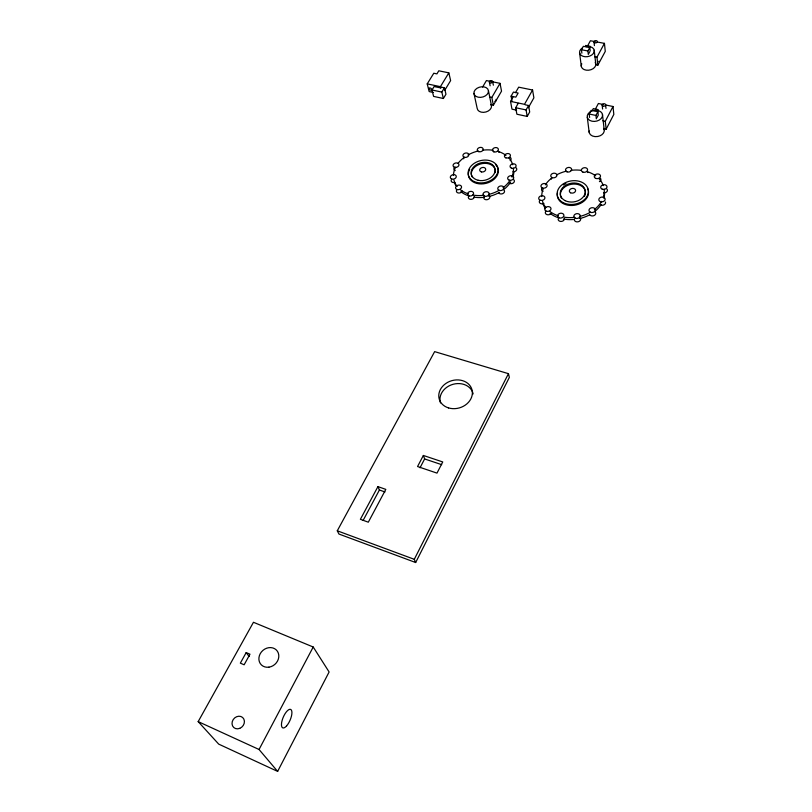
<?xml version="1.0" encoding="UTF-8"?>
<svg xmlns="http://www.w3.org/2000/svg" width="812" height="812" viewBox="0 0 812 812"><rect width="100%" height="100%" fill="white"/><g stroke="black" fill="none" stroke-linecap="round" stroke-linejoin="round"><path stroke-width="1.22" d="M415.663 562.523L414.282 559.316L508.454 373.672L434.643 351.626L337.284 530.794L338.949 534.042L415.663 562.523L509.357 377.387L508.454 373.672M277.633 771.4L329.114 671.981L313.219 647.012L253.456 622.276L198.179 721.614L218.712 744.127L277.633 771.4L259.048 749.496L198.179 721.614M603.722 128.672L606.148 129.189L613.821 114.431L613.009 106.504L605.701 105.002M606.148 129.189L605.285 121.303L613.009 106.504M420.017 467.773L424.635 458.942L423.367 455.461L442.743 461.947L436.988 473.112L417.551 466.524L423.367 455.461M259.048 749.496L313.219 647.012M596.333 118.836L595.927 115.436L597.876 111.751L591.166 110.351L589.207 114.035L589.624 117.435M596.81 117.913L598.271 115.152L597.876 111.751M592.181 110.716L593.298 108.605L598.251 109.63M595.602 108.757L598.383 103.5L603.255 104.504M377.935 486.621L360.386 519.304L368.313 522.187L385.801 489.382L377.935 486.621L379.407 490.001L385 491.97M363.116 520.421L379.407 490.001M595.511 64.706L597.845 65.163L605.275 51.389L604.443 43.361L597.429 42.062M597.845 65.163L596.962 57.165L604.443 43.361M589.705 51.826L588.294 54.404L587.888 50.963L589.776 47.522L583.341 46.314L581.443 49.745L581.869 53.186M587.512 46.03L590.415 40.752L595.094 41.625M246.188 652.584L240.342 663.15L244.138 664.784L249.974 654.198L246.188 652.584L249.111 656.512M518.198 103.307L515.691 107.732L516.879 114.218L527.211 116.431L529.688 111.995L528.571 105.489L525.11 104.768M527.211 116.431L526.074 109.924L528.571 105.489M528.328 107.732L533.88 97.846L532.571 90.01L518.675 87.168L515.539 92.639M532.571 90.01L524.491 104.322L510.535 101.388L513.042 97.014M511.093 96.161L513.438 92.081L518.147 93.055L515.813 97.146L511.093 96.161L511.986 100.992M490.915 104.697L493.381 105.215L501.532 91.147L500.03 83.342L486.429 80.561L482.612 87.036M493.381 105.215L491.818 97.46L500.03 83.342M443.372 98.496L445.961 94.233L444.428 87.808L441.22 87.128L440.733 87.94L434.115 86.549L431.994 90L433.598 96.405L443.372 98.496L441.819 92.081L444.428 87.808M444.732 90.315L450.63 80.591L448.843 72.857L438.805 70.796L436.917 73.882L433.791 73.232L427.213 83.89L429.152 91.563L433.517 92.497M440.733 87.94L440.419 86.661L448.843 72.857M585.493 45.442L590.253 46.335M581.443 49.745L587.888 50.963M594.607 56.718L596.962 57.165M589.207 114.035L595.927 115.436M427.213 83.89L440.419 86.661M489.545 96.983L491.818 97.46M602.839 120.785L605.285 121.303M431.994 90L441.819 92.081M515.691 107.732L526.074 109.924M516.615 110.158L511.986 109.173L510.535 101.388M424.635 458.942L441.677 464.657M337.284 530.794L414.282 559.316M473.954 93.421L477.182 108.392A7.288 5.156 -13.4 0 0 485.972 111.975A7.288 5.156 -13.4 0 0 491.067 104.444M488.448 90.7A7.379 5.166 -13.5 0 1 478.207 97.207A7.379 5.166 -13.5 0 1 476.948 88.325A7.379 5.166 -13.5 0 1 488.448 90.7L491.493 105.722M489.382 82.124L490.123 85.808M492.64 81.504A1.654 1.157 -13.1 0 1 490.336 82.966A1.654 1.157 -13.1 0 1 490.052 80.977A1.654 1.157 -13.1 0 1 492.64 81.504L493.371 85.189M579.616 52.953L581.301 66.452M587.289 117.222L589.187 132.447M589.776 47.522L590.182 50.973M594.211 50.182L595.734 63.722M602.179 105.276L602.595 109.021M602.474 114.431L604.189 129.697M594.008 42.072L594.404 45.624M605.59 104.646L605.996 108.392M440.48 402.925A16.961 14.098 -16.8 0 1 453.086 384.289A16.961 14.098 -16.8 0 1 473.152 393.921M595.216 62.483A7.349 5.085 -9.8 0 1 588.609 70.218A7.349 5.085 -9.8 0 1 581.768 63.783M585.878 46.599A7.43 5.095 -9.9 0 1 594.13 51.988A7.43 5.095 -9.9 0 1 583.016 56.302A7.43 5.095 -9.9 0 1 582.377 47.959M599.063 61.276A1.644 1.137 -9.5 0 1 598.759 61.519M495.493 164.562A15.195 11.175 -13.6 0 1 494.082 179.259A15.195 11.175 -13.6 0 1 474.837 182.751A15.195 11.175 -13.6 0 1 469.712 169.241M472.066 176.833A12.16 8.942 -13.6 0 1 482.166 163.598A12.16 8.942 -13.6 0 1 495.178 172.651M513.387 168.185A30.399 22.35 -13.6 0 1 511.834 176.975M509.703 180.832A30.399 22.35 -13.6 0 1 503.064 187.734M499.106 190.343A30.399 22.35 -13.6 0 1 488.499 194.484M483.993 195.296A30.399 22.35 -13.6 0 1 472.848 195.042M468.433 193.936A30.399 22.35 -13.6 0 1 460.384 189.703M457.136 186.455A30.399 22.35 -13.6 0 1 453.949 180.122M453.421 175.483A30.399 22.35 -13.6 0 1 455.613 167.211M458.1 163.303A30.399 22.35 -13.6 0 1 464.038 157.528M467.925 155.001A30.399 22.35 -13.6 0 1 478.248 150.981M482.643 150.179A30.399 22.35 -13.6 0 1 493.188 150.271M497.918 151.336A30.399 22.35 -13.6 0 1 505.988 155.366M508.505 157.589A30.399 22.35 -13.6 0 1 512.748 164.734M513.834 171.403A30.338 22.34 -13.5 0 1 512.971 176.996M510.718 181.898A30.338 22.34 -13.5 0 1 504.465 188.963M499.522 192.353A30.338 22.34 -13.5 0 1 488.946 196.484M484.449 197.296A30.338 22.34 -13.5 0 1 473.68 197.093M467.773 195.54A30.338 22.34 -13.5 0 1 460.881 191.693M455.694 185.42A30.338 22.34 -13.5 0 1 454.446 182.121M503.704 189.825A3.075 2.294 -12.8 0 1 502.953 193.53A3.075 2.294 -12.8 0 1 498.548 192.474M474.37 196.798A3.065 2.284 -14.1 0 1 470.452 199.346A3.065 2.284 -14.1 0 1 468.798 196.078M454.771 182.406A3.025 2.223 -14.8 0 1 451.929 182.04A3.025 2.223 -14.8 0 1 451.299 179.909M462.251 191.094A3.045 2.253 -14.6 0 1 458.13 192.941A3.045 2.253 -14.6 0 1 456.872 189.785M513.549 179.594A3.065 2.274 -12.4 0 1 513.458 182.842A3.065 2.274 -12.4 0 1 509.175 183.187M498.263 151.448A3.004 2.182 -13 0 1 499.004 152.382M455.238 170.581A3.004 2.192 -14.6 0 1 454.344 167.607M510.271 157.437A3.025 2.213 -12.5 0 1 510.169 160.614M515.914 167.719A3.045 2.243 -12.3 0 1 516.32 170.418A3.045 2.243 -12.3 0 1 512.9 171.758M489.017 195.57A3.075 2.294 -13.5 0 1 489.23 198.534A3.075 2.294 -13.5 0 1 485.434 199.6A3.075 2.294 -13.5 0 1 483.901 197.011M463.703 158.817A2.994 2.182 -14.2 0 1 464.159 157.68M495.99 99.389A1.634 1.147 -13 0 1 494.843 101.358M603.641 128.357A7.623 5.491 -9.1 0 1 597.784 136.477A7.623 5.491 -9.1 0 1 589.167 131.006M593.775 110.442A7.724 5.511 -9.3 0 1 602.24 116.857A7.724 5.511 -9.3 0 1 589.776 120.389A7.724 5.511 -9.3 0 1 591.857 110.99M587.776 188.79A15.743 11.764 -9.8 0 1 574.348 205.274A15.743 11.764 -9.8 0 1 557.408 193.175M563.366 184.923A15.743 11.764 -9.8 0 1 565.954 183.502M585.137 194.616A12.586 9.409 -9.8 0 1 584.498 196.25M561.336 198.037A12.586 9.409 -9.8 0 1 571.222 184.304A12.586 9.409 -9.8 0 1 585.32 193.784M604.158 189.206A31.475 23.538 -9.8 0 1 603.357 197.316M601.56 201.376A31.475 23.538 -9.8 0 1 594.374 209.526M590.365 212.236A31.475 23.538 -9.8 0 1 579.474 216.51M574.794 217.332A31.475 23.538 -9.8 0 1 564.238 217.2M558.423 215.85A31.475 23.538 -9.8 0 1 549.775 211.394M545.786 207.496A31.475 23.538 -9.8 0 1 542.538 201.396M541.746 196.555A31.475 23.538 -9.8 0 1 543.258 188.749M545.349 184.831A31.475 23.538 -9.8 0 1 551.916 177.899M556.839 174.753A31.475 23.538 -9.8 0 1 566.451 171.139M571.009 170.327A31.475 23.538 -9.8 0 1 581.311 170.358M587.056 171.596A31.475 23.538 -9.8 0 1 595.724 175.828M599.094 178.782A31.475 23.538 -9.8 0 1 603.296 185.613M604.514 192.495A31.424 23.518 -9.7 0 1 603.905 198.321M601.215 204.411A31.424 23.518 -9.7 0 1 594.638 211.556M589.624 214.825A31.424 23.518 -9.7 0 1 579.768 218.529M573.901 219.473A31.424 23.518 -9.7 0 1 563.426 219.037M557.539 217.443A31.424 23.518 -9.7 0 1 550.11 213.414M545.481 208.643A31.424 23.518 -9.7 0 1 542.883 203.406M605.437 202.015A3.177 2.385 -8.4 0 1 604.016 204.827A3.177 2.385 -8.4 0 1 600.19 204.736M600.484 178.366A3.136 2.324 -8.8 0 1 599.408 181.644M543.928 203.396A3.126 2.345 -11.1 0 1 540.498 203.487A3.126 2.345 -11.1 0 1 539.412 201.082M580.235 218.022A3.187 2.416 -9.4 0 1 577.941 221.828A3.187 2.416 -9.4 0 1 574.439 219.037M551.307 179.168A3.096 2.294 -10.6 0 1 551.724 177.98M606.94 189.094A3.157 2.355 -8.4 0 1 606.777 191.744A3.157 2.355 -8.4 0 1 603.489 192.84M551.155 213.373A3.146 2.375 -10.8 0 1 546.872 214.581A3.146 2.375 -10.8 0 1 545.755 211.384M587.604 172.073A3.116 2.304 -9.4 0 1 587.918 172.611M543.055 191.378A3.106 2.314 -11 0 1 541.959 188.282M564.442 218.773A3.167 2.406 -10.2 0 1 560.889 221.443A3.167 2.406 -10.2 0 1 558.26 218.611M595.653 212.663A3.187 2.416 -8.8 0 1 593.46 215.789A3.187 2.416 -8.8 0 1 589.542 214.368M594.81 211.638A3.187 2.416 -8.8 0 1 595.328 212.094M448.549 407.918A17.032 14.129 -16.8 0 0 472.31 391.485A17.032 14.129 -16.8 0 0 445.859 383.467A17.032 14.129 -16.8 0 0 448.549 407.918M268.914 667.17A10.576 9.196 -42.4 0 0 277.45 651.315A10.576 9.196 -42.4 0 0 260.175 653.802A10.576 9.196 -42.4 0 0 268.914 667.17M286.565 725.938A10.038 3.725 -66.8 0 0 291.285 709.942A10.038 3.725 -66.8 0 0 282.221 720.061A10.038 3.725 -66.8 0 0 286.565 725.938M239.773 728.354A6.699 5.796 -48.6 0 0 242.646 717.503A6.699 5.796 -48.6 0 0 232.242 721.726A6.699 5.796 -48.6 0 0 239.773 728.354M594.658 42.762A1.675 1.137 -9.7 0 0 597.297 41.737A1.675 1.137 -9.7 0 0 594.993 40.762A1.675 1.137 -9.7 0 0 594.658 42.762M429.122 89.046A1.533 0.913 32.6 0 0 431.507 90.01A1.533 0.913 32.6 0 0 430.441 88.061A1.533 0.913 32.6 0 0 429.122 89.046M476.989 182.497A15.215 11.175 -13.6 0 0 498.05 168.723A15.215 11.175 -13.6 0 0 474.299 163.283A15.215 11.175 -13.6 0 0 476.989 182.497M478.187 180.274A12.17 8.942 -13.6 0 0 495.056 169.261A12.17 8.942 -13.6 0 0 476.065 164.897A12.17 8.942 -13.6 0 0 478.187 180.274M499.207 190.404A3.086 2.294 -12.9 0 0 503.846 188.029A3.086 2.294 -12.9 0 0 499.339 186.384A3.086 2.294 -12.9 0 0 499.207 190.404M481.465 171.911A3.045 2.233 -13.6 0 0 485.698 169.17A3.045 2.233 -13.6 0 0 480.948 168.064A3.045 2.233 -13.6 0 0 481.465 171.911M468.94 195.824A3.065 2.284 -14.2 0 0 473.579 193.449A3.065 2.284 -14.2 0 0 469.143 191.805A3.065 2.284 -14.2 0 0 468.94 195.824M451.685 179.005A3.025 2.223 -14.8 0 0 456.273 176.671A3.025 2.223 -14.8 0 0 451.929 175.067A3.025 2.223 -14.8 0 0 451.685 179.005M456.953 189.5A3.055 2.253 -14.6 0 0 461.571 187.136A3.055 2.253 -14.6 0 0 457.176 185.512A3.055 2.253 -14.6 0 0 456.953 189.5M509.114 180.122A3.075 2.274 -12.4 0 0 513.732 177.757A3.075 2.274 -12.4 0 0 509.225 176.133A3.075 2.274 -12.4 0 0 509.114 180.122M493.848 151.844A3.015 2.192 -13 0 0 498.385 149.54A3.015 2.192 -13 0 0 493.99 147.997A3.015 2.192 -13 0 0 493.848 151.844M454.415 167.221A3.015 2.203 -14.6 0 0 458.973 164.907A3.015 2.203 -14.6 0 0 454.639 163.334A3.015 2.203 -14.6 0 0 454.415 167.221M505.876 157.863A3.035 2.213 -12.6 0 0 510.433 155.539A3.035 2.213 -12.6 0 0 505.988 153.975A3.035 2.213 -12.6 0 0 505.876 157.863M511.509 168.185A3.055 2.243 -12.3 0 0 516.097 165.841A3.055 2.243 -12.3 0 0 511.611 164.257A3.055 2.243 -12.3 0 0 511.509 168.185M478.664 151.641A3.004 2.172 -13.6 0 0 483.191 149.337A3.004 2.172 -13.6 0 0 478.836 147.804A3.004 2.172 -13.6 0 0 478.664 151.641M484.449 196.179A3.086 2.294 -13.5 0 0 489.098 193.794A3.086 2.294 -13.5 0 0 484.612 192.139A3.086 2.294 -13.5 0 0 484.449 196.179M464.281 157.244A3.004 2.182 -14.2 0 0 468.818 154.94A3.004 2.182 -14.2 0 0 464.484 153.397A3.004 2.182 -14.2 0 0 464.281 157.244M602.859 106.037A1.736 1.228 -9 0 0 605.6 104.971A1.736 1.228 -9 0 0 603.194 103.875A1.736 1.228 -9 0 0 602.859 106.037M563.366 202.746A15.753 11.774 -9.8 0 0 588.304 192.83A15.753 11.774 -9.8 0 0 566.624 182.132A15.753 11.774 -9.8 0 0 563.366 202.746M565.213 200.676A12.606 9.419 -9.8 0 0 585.178 192.759A12.606 9.419 -9.8 0 0 567.852 184.182A12.606 9.419 -9.8 0 0 565.213 200.676M600.444 201.65A3.187 2.395 -8.5 0 0 605.153 199.204A3.187 2.395 -8.5 0 0 600.342 197.499A3.187 2.395 -8.5 0 0 600.444 201.65M595.866 178.447A3.146 2.324 -8.8 0 0 600.515 176.052A3.146 2.324 -8.8 0 0 595.785 174.407A3.146 2.324 -8.8 0 0 595.866 178.447M567.05 171.86A3.106 2.294 -10 0 0 571.668 169.485A3.106 2.294 -10 0 0 567.03 167.861A3.106 2.294 -10 0 0 567.05 171.86M540.234 200.249A3.136 2.345 -11.1 0 0 544.913 197.834A3.136 2.345 -11.1 0 0 540.274 196.149A3.136 2.345 -11.1 0 0 540.234 200.249M575.444 218.286A3.197 2.416 -9.5 0 0 580.184 215.819A3.197 2.416 -9.5 0 0 575.403 214.074A3.197 2.416 -9.5 0 0 575.444 218.286M552.282 177.635A3.106 2.294 -10.6 0 0 556.91 175.25A3.106 2.294 -10.6 0 0 552.302 173.626A3.106 2.294 -10.6 0 0 552.282 177.635M602.321 189.226A3.167 2.355 -8.5 0 0 607 186.801A3.167 2.355 -8.5 0 0 602.22 185.136A3.167 2.355 -8.5 0 0 602.321 189.226M546.293 211.201A3.157 2.385 -10.8 0 0 551.013 208.765A3.157 2.385 -10.8 0 0 546.324 207.05A3.157 2.385 -10.8 0 0 546.293 211.201M582.955 172.134A3.126 2.304 -9.4 0 0 587.583 169.749A3.126 2.304 -9.4 0 0 582.894 168.125A3.126 2.304 -9.4 0 0 582.955 172.134M542.477 187.988A3.116 2.314 -11 0 0 547.126 185.593A3.116 2.314 -11 0 0 542.507 183.938A3.116 2.314 -11 0 0 542.477 187.988M559.184 217.849A3.177 2.406 -10.2 0 0 563.914 215.393A3.177 2.406 -10.2 0 0 559.174 213.657A3.177 2.406 -10.2 0 0 559.184 217.849M590.598 212.338A3.197 2.416 -8.8 0 0 595.338 209.872A3.197 2.416 -8.8 0 0 590.527 208.136A3.197 2.416 -8.8 0 0 590.598 212.338M570.582 192.789A3.157 2.355 -9.8 0 0 575.586 190.82A3.157 2.355 -9.8 0 0 571.262 188.668A3.157 2.355 -9.8 0 0 570.582 192.789"/></g></svg>
